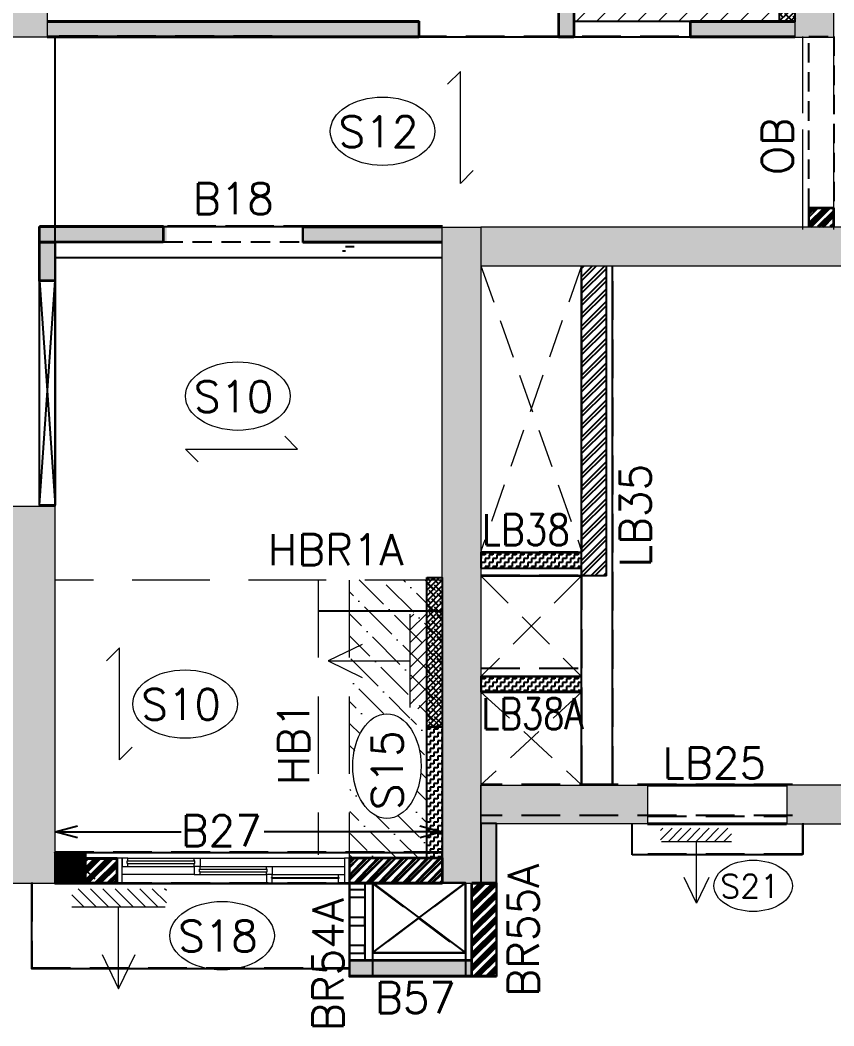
# Model space of a CAD drawing. Header units: millimetres. Extents: x 1181448 to 1317632, y -5734806 to -5633961.
# Drawn here: x 1282696 to 1287948, y -5710934 to -5704445 of the extents above; entities that cross this region are included whole.
import ezdxf

# ---------------------------------------------------------------- set-up
doc = ezdxf.new("R2010")
doc.units = ezdxf.units.MM
doc.header["$LTSCALE"] = 1000
doc.header["$MEASUREMENT"] = 0
for name, pattern in [('1', [0]), ('3BHK-A$0$AUDIT_D_120904163729-0', [0]), ('3BHK-A$0$HIDDEN', [0.375, 0.25, -0.125]), ('AUDIT_D_120904163729-0', [0]), ('DASHED', [0.75, 0.5, -0.25]), ('HIDDEN', [0.375, 0.25, -0.125]), ('T8(T9 IS SIMILAR) - TYPICAL FLOOR ELEVATION$0$AUDIT_D_120904163729-0', [0]), ('T8(T9 IS SIMILAR) - TYPICAL FLOOR ELEVATION$0$HIDDEN', [0.375, 0.25, -0.125]), ('T8(T9 IS SIMILAR)$0$$0$HIDDEN', [0.375, 0.25, -0.125]), ('T8(T9 IS SIMILAR)$0$HIDDEN', [0.375, 0.25, -0.125])]:
    doc.linetypes.add(name, pattern=pattern)
doc.layers.get('0').update_dxf_attribs({"linetype": 'AUDIT_D_120904163729-0'})
for name, color, linetype in [('100 MM THK. NON-STRUCTURAL WALL', 134, 'Continuous'), ('100 MM THK. NON-STRUCTURAL WALL FOR LEDGE WALL BELOW WASHBASIN COUNTER', 47, 'Continuous'), ('3BHK-A$0$$0$a-KIT FIX', 251, 'Continuous'), ('3BHK-A$0$$1$A-Elev Feature-Chajja', 13, 'Continuous'), ('3BHK-A$0$$1$CUT-OUT', 49, 'Continuous'), ('3BHK-A$0$A-HATCH -160', 251, '3BHK-A$0$AUDIT_D_120904163729-0'), ('3BHK-A$0$A-TOI SUNK 50MM', 8, 'Continuous'), ('3BHK-A$0$A_win no.', 170, 'Continuous'), ('3BHK-A$0$CUT-OUT', 49, 'Continuous'), ('A_dim', 1, 'Continuous'), ('S-BEAM', 20, 'Continuous'), ('SCPL-BEAMS NO.', 7, 'Continuous'), ('T8(T9 IS SIMILAR) - TYPICAL FLOOR ELEVATION$0$A-WALL-FEATURES', 6, 'T8(T9 IS SIMILAR) - TYPICAL FLOOR ELEVATION$0$AUDIT_D_120904163729-0'), ('T8(T9 IS SIMILAR)$0$S-BEAM', 20, 'T8(T9 IS SIMILAR)$0$$0$HIDDEN'), ('TYPICAL FLOOR ARCH', 251, 'AUDIT_D_120904163729-0')]:
    doc.layers.add(name, color=color, linetype=linetype)
for name, color, linetype, lineweight in [('160 THK. STRUCT WALL', 7, 'Continuous', 15), ('3BHK-A$0$$0$Window', 4, 'Continuous', 20), ('3BHK-A$0$$1$A-WALL- 160', 6, 'Continuous', 30), ('S-HATCH', 8, 'Continuous', 9), ('SCPL BEAM', 20, 'Continuous', 13), ('SCPL_DIM', 9, 'Continuous', 5), ('SCPL_SLAB MARK', 72, 'Continuous', 20), ('T8(T9 IS SIMILAR)$0$SCPL BEAM', 191, 'T8(T9 IS SIMILAR)$0$$0$HIDDEN', 13)]:
    doc.layers.add(name, color=color, linetype=linetype, lineweight=lineweight)
doc.layers.add('160MM THK.NON-STRUCTURAL WALLS', color=7, linetype='Continuous', true_color=0xea7b62)
doc.layers.add('WALL - 0.16 thk STRUCTURAL', color=7, linetype='1', true_color=0x24ffc8)
doc.layers.add('WALL OPENING', color=7, linetype='Continuous', lineweight=40, true_color=0xe6e600)
doc.styles.add('ROMANS', font='romans.shx', dxfattribs={"width": 0.85})
doc.styles.add('SCPL', font='romans.shx')
doc.dimstyles.new('SCPL-DIM-150', dxfattribs={"dimscale": 100, "dimtxt": 2.25, "dimasz": 1.45, "dimexe": 1, "dimexo": 1, "dimgap": 1, "dimtad": 1, "dimdec": 0, "dimzin": 0, "dimdsep": 46, "dimtxsty": 'ROMANS', "dimblk": 'OPEN30', "dimcen": 0.09, "dimclrd": 256, "dimclre": 256, "dimclrt": 7, "dimadec": 0, "dimazin": 0, "dimtfac": 1, "dimtdec": 0, "dimtofl": 0, "dimtmove": 0, "dimatfit": 3, "dimldrblk": 'OPEN30', "dimfxl": 1, "dimtolj": 1, "dimtzin": 0, "dimarcsym": 0})

# ---------------------------------------------------------------- blocks, each defined once
blk = doc.blocks.new('3BHK-A$0$$0$1500')
at = {"layer": '3BHK-A$0$$0$Window', "color": 1, "lineweight": 13}
for p, q in [((1150276.5, -5694418.8), (1148842.5, -5694418.8)), ((1149307.5, -5694418.8), (1148880, -5694418.8)), ((1149307.5, -5694472.1), (1148880, -5694472.1)), ((1149773.7, -5694472.1), (1149345, -5694472.1)), ((1149811.2, -5694472.1), (1150276.5, -5694472.1)), ((1149307.5, -5694525.5), (1148842.5, -5694525.5)), ((1149773.7, -5694525.5), (1149345, -5694525.5)), ((1150239, -5694525.5), (1149811.2, -5694525.5)), ((1149773.7, -5694578.8), (1148842.5, -5694578.8)), ((1150239, -5694578.8), (1149811.2, -5694578.8))]:
    blk.add_line(p, q, dxfattribs=at)
at = {"layer": '3BHK-A$0$$0$Window', "color": 5, "lineweight": 13}
for p, q in [((1149307.5, -5694449.1), (1148880, -5694449.1)), ((1149307.5, -5694453.6), (1148880, -5694453.6)), ((1149773.7, -5694490.7), (1149345, -5694490.7)), ((1149773.7, -5694506.9), (1149345, -5694506.9)), ((1150239, -5694544.1), (1149811.2, -5694544.1)), ((1150239, -5694560.2), (1149811.2, -5694560.2))]:
    blk.add_line(p, q, dxfattribs=at)
at = {"layer": '3BHK-A$0$$0$Window', "color": 4, "lineweight": 13}
for points in [[(1148842.5, -5694418.8), (1148809.5, -5694418.8), (1148809.5, -5694578.8), (1148842.5, -5694578.8)], [(1148880, -5694453.6), (1148880, -5694472.1), (1148842.5, -5694472.1), (1148842.5, -5694418.8), (1148880, -5694418.8), (1148880, -5694449.1), (1148875.5, -5694449.1), (1148875.5, -5694453.6)], [(1149307.5, -5694453.6), (1149307.5, -5694472.1), (1149345, -5694472.1), (1149345, -5694418.8), (1149307.5, -5694418.8), (1149307.5, -5694449.1), (1149312, -5694449.1), (1149312, -5694453.6)], [(1150309.5, -5694418.8), (1150276.5, -5694418.8), (1150276.5, -5694578.8), (1150309.5, -5694578.8)], [(1149345, -5694506.9), (1149345, -5694525.5), (1149307.5, -5694525.5), (1149307.5, -5694472.1), (1149345, -5694472.1), (1149345, -5694490.7), (1149340.5, -5694490.7), (1149340.5, -5694506.9)], [(1149773.7, -5694506.9), (1149773.7, -5694525.5), (1149811.2, -5694525.5), (1149811.2, -5694472.1), (1149773.7, -5694472.1), (1149773.7, -5694490.7), (1149778.2, -5694490.7), (1149778.2, -5694506.9)], [(1149811.2, -5694560.2), (1149811.2, -5694578.8), (1149773.7, -5694578.8), (1149773.7, -5694525.5), (1149811.2, -5694525.5), (1149811.2, -5694544.1), (1149806.7, -5694544.1), (1149806.7, -5694560.2)], [(1150239, -5694560.2), (1150239, -5694578.8), (1150276.5, -5694578.8), (1150276.5, -5694525.5), (1150239, -5694525.5), (1150239, -5694544.1), (1150243.5, -5694544.1), (1150243.5, -5694560.2)]]:
    blk.add_lwpolyline(points, close=True, dxfattribs=at)
blk = doc.blocks.new('GGS')
at = {"layer": '3BHK-A$0$A-HATCH -160', "linetype": 'ByBlock'}
h = blk.add_hatch(dxfattribs=at)
h.set_pattern_fill('ZIGZAG', color=8, scale=250)
h.set_pattern_definition([(9e-15, (-207774032.036, -153589283.067), (31.25, 31.25), [31.25, -31.25]), (90, (-207774000.786, -153589283.067), (-31.25, 31.25), [31.25, -31.25])])
h.paths.add_polyline_path([(-206588849.3, -159304032.6), (-206587499.3, -159304032.6), (-206587499.3, -159303432.6), (-206587399.3, -159303432.6), (-206587399.3, -159304032.6), (-206585319.3, -159304032.6), (-206585319.3, -159303332.6), (-206584999.6, -159303332.6), (-206584999.6, -159303432.6), (-206585219.3, -159303432.6), (-206585219.3, -159304732.6), (-206584999.6, -159304732.6), (-206584999.6, -159304832.6), (-206585319.3, -159304832.6), (-206585319.3, -159304132.6), (-206587399.3, -159304132.6), (-206587399.3, -159304947.6), (-206587499.3, -159304947.6), (-206587499.3, -159304132.6), (-206588849.3, -159304132.6)])
h.paths.add_polyline_path([(-206588849.3, -159302532.6), (-206588249.3, -159302532.6), (-206588249.3, -159302432.6), (-206588849.3, -159302432.6)])
h.paths.add_polyline_path([(-206587499.3, -159299982.6), (-206587399.3, -159299982.6), (-206587399.3, -159302532.6), (-206587499.3, -159302532.6)])
h.paths.add_polyline_path([(-206587499.3, -159306682.6), (-206587399.3, -159306682.6), (-206587399.3, -159305697.6), (-206587499.3, -159305697.6)])
h.paths.add_polyline_path([(-206579129.9, -159304658.1), (-206579949.8, -159304658.1), (-206579949.8, -159304758.1), (-206579129.9, -159304758.1)])
h.paths.add_polyline_path([(-206578249.9, -159304658.1), (-206577349.8, -159304658.1), (-206577349.8, -159304758.1), (-206578249.9, -159304758.1)])
h.paths.add_polyline_path([(-206579899.5, -159303432.9), (-206577499.7, -159303432.9), (-206577499.7, -159303332.9), (-206579899.5, -159303332.9)])
h.paths.add_polyline_path([(-206576599.7, -159301083.2), (-206576499.7, -159301083.2), (-206576499.7, -159303432.9), (-206576599.7, -159303432.9)])
h.paths.add_polyline_path([(-206575749.7, -159303432.9), (-206575073.3, -159303432.9), (-206575073.3, -159303332.9), (-206575749.7, -159303332.9)])
h.paths.add_polyline_path([(-206577160.1, -159309491.7), (-206577949.8, -159309492.7), (-206577949.7, -159309392.7), (-206577949.8, -159309392.7), (-206577849.8, -159309392.7), (-206577160.1, -159309391.7)])
h.paths.add_polyline_path([(-206580634.8, -159299222.9), (-206580149.8, -159299222.6), (-206580149.8, -159299323.1), (-206580634.7, -159299323.1)])
h.paths.add_polyline_path([(-206587399.3, -159297837.8), (-206586839.7, -159297837.8), (-206586839.7, -159297937.8), (-206587399.3, -159297937.8)])
h.paths.add_polyline_path([(-206579849.8, -159305007), (-206579949.8, -159305007), (-206579949.8, -159304757), (-206579849.8, -159304757)])
h = blk.add_hatch(dxfattribs=at)
h.set_pattern_fill('ANSI32', color=8, scale=150)
h.set_pattern_definition([(45, (-207774032.69, -153588348.6), (-39.77475644, 39.77475644), []), (45, (-207774006.17, -153588348.6), (-39.77475644, 39.77475644), [])])
h.paths.add_polyline_path([(-206574984.7, -159304656.7), (-206574824.7, -159304656.7), (-206574824.7, -159304536.9), (-206574984.7, -159304536.9)])
h = blk.add_hatch(dxfattribs=at)
h.set_pattern_fill('ANSI32', color=8, scale=150)
h.set_pattern_definition([(45, (-207774032.69, -153587997.47), (-39.77475644, 39.77475644), []), (45, (-207774006.17, -153587997.47), (-39.77475644, 39.77475644), [])])
h.paths.add_polyline_path([(-206579649.9, -159308892.9), (-206579449.8, -159308892.9), (-206579449.8, -159308732.9), (-206579649.9, -159308732.9)])
h = blk.add_hatch(dxfattribs=at)
h.set_pattern_fill('ANSI32', color=8, scale=150, angle=-90)
h.set_pattern_definition([(45, (-206589820.516, -159313529.83), (-39.77476, 39.77476), []), (45, (-206589794, -159313529.83), (-39.77476, 39.77476), [])])
h.paths.add_polyline_path([(-206577349.8, -159308731.7), (-206577949.7, -159308731.7), (-206577949.7, -159308892.9), (-206577349.8, -159308892.9)])
h = blk.add_hatch(dxfattribs=at)
h.set_pattern_fill('ANSI32', color=8, scale=150)
h.set_pattern_definition([(45, (-207773932.996, -153587997.47), (-39.77475644, 39.77475644), []), (45, (-207773906.48, -153587997.47), (-39.77475644, 39.77475644), [])])
h.paths.add_polyline_path([(-206577160.1, -159308892.9), (-206577000.1, -159308892.9), (-206577000.1, -159309492.9), (-206577160.1, -159309492.9)])
at = {"color": 8, "linetype": '3BHK-A$0$HIDDEN', "ltscale": 0.1}
for p, q in [((-206579787.4, -159308732.9, -0.5), (-206579837.4, -159308892.9, -0.5)), ((-206579787.4, -159308892.9, -0.5), (-206579837.4, -159308732.9, -0.5)), ((-206579562.4, -159308892.9, -0.5), (-206579737.4, -159308732.9, -0.5)), ((-206579562.4, -159308732.9, -0.5), (-206579737.4, -159308892.9, -0.5))]:
    blk.add_line(p, q, dxfattribs=at)
at = {"layer": '3BHK-A$0$$0$a-KIT FIX', "color": 8}
for p, q in [((-206577919.6, -159304788.5, 0), (-206577974.6, -159304788.5, 0)), ((-206577974.6, -159304817.1, 0), (-206577994.4, -159304817.1, 0))]:
    blk.add_line(p, q, dxfattribs=at)
at = {"layer": '3BHK-A$0$$1$A-Elev Feature-Chajja', "color": 8, "elevation": 0}
for points in [[(-206577949.8, -159308986.5), (-206577949.8, -159308936.5), (-206577849.8, -159308936.5), (-206577849.8, -159308986.5)], [(-206577949.8, -159309116.7), (-206577949.8, -159309166.7), (-206577849.8, -159309166.7), (-206577849.8, -159309116.7)], [(-206577949.8, -159309296.8), (-206577949.8, -159309346.8), (-206577849.8, -159309346.8), (-206577849.8, -159309296.8)]]:
    blk.add_lwpolyline(points, close=True, dxfattribs=at)
at = {"layer": '3BHK-A$0$$1$A-WALL- 160', "color": 8, "linetype": 'ByBlock'}
for p, q in [((-206576599.7, -159303432.9, 0), (-206576599.7, -159301083.2, 0)), ((-206576499.7, -159303432.9, 0), (-206576499.7, -159301083.2, 0)), ((-206579899.7, -159303332.9, 0), (-206577499.7, -159303332.9, 0)), ((-206577499.7, -159303432.9, 0), (-206577499.7, -159303332.9, 0)), ((-206575749.7, -159303432.9, 0), (-206575749.7, -159303332.9, 0)), ((-206575749.7, -159303332.9, 0), (-206575073.3, -159303332.9, 0)), ((-206579899.5, -159303432.9, -0.5), (-206577499.7, -159303432.9, 0)), ((-206576599.7, -159303432.9, 0), (-206576499.7, -159303432.9, 0)), ((-206575749.7, -159303432.9, 0), (-206575073.3, -159303432.9, 0)), ((-206579149.9, -159304657, 0), (-206579949.8, -159304657, 0)), ((-206579949.8, -159304757, 0), (-206579949.8, -159304657, 0)), ((-206579149.9, -159304757, 0), (-206579149.9, -159304657, 0)), ((-206578249.9, -159304757, 0), (-206578249.9, -159304657, 0)), ((-206578249.9, -159304657, 0), (-206577349.8, -159304657, 0)), ((-206579149.9, -159304757, 0), (-206579949.8, -159304757, 0)), ((-206578249.9, -159304757, 0), (-206577349.8, -159304757, 0)), ((-206579649.9, -159308732.9, -1), (-206579449.8, -159308732.9, -0.5)), ((-206579449.8, -159308892.9, -0.5), (-206579449.8, -159308732.9, -0.5)), ((-206579649.9, -159308892.9, -0.5), (-206579449.8, -159308892.9, -0.5)), ((-206577160.1, -159309491.7), (-206577160.1, -159308891.7)), ((-206577160.1, -159308891.7), (-206577000.1, -159308891.7)), ((-206577000.1, -159308891.7), (-206577000.1, -159309491.7)), ((-206577000.1, -159309491.7), (-206577949.8, -159309491.7, 0))]:
    blk.add_line(p, q, dxfattribs=at)
at = {"layer": '3BHK-A$0$$1$A-WALL- 160', "color": 8, "linetype": 'ByBlock', "elevation": -0.5}
blk.add_lwpolyline([(-206574824.7, -159304657.9), (-206574824.7, -159304538.1), (-206574984.7, -159304538.1), (-206574984.7, -159304657.9)], dxfattribs=at)
at = {"layer": '3BHK-A$0$$1$A-WALL- 160', "color": 8, "linetype": 'ByBlock', "elevation": 0}
for points in [[(-206579849.8, -159305007), (-206579949.8, -159305007), (-206579949.8, -159304757), (-206579849.8, -159304757)], [(-206577349.8, -159308731.7), (-206577949.7, -159308731.7), (-206577949.7, -159308892.9), (-206577349.8, -159308892.9)], [(-206577160.1, -159309391.7), (-206577949.8, -159309391.7), (-206577949.8, -159309491.7), (-206577160.1, -159309491.7)]]:
    blk.add_lwpolyline(points, close=True, dxfattribs=at)
at = {"layer": '3BHK-A$0$$1$CUT-OUT', "color": 8}
for p, q in [((-206577949.8, -159308891.7, 0), (-206577949.8, -159309391.7, 0)), ((-206577849.8, -159308891.7, 0), (-206577849.8, -159309391.7, 0)), ((-206577799.8, -159309341.7, 0), (-206577200.1, -159308892.9, 0)), ((-206577200.1, -159309341.7, 0), (-206577799.8, -159308892.9, 0))]:
    blk.add_line(p, q, dxfattribs=at)
at = {"layer": '3BHK-A$0$$1$CUT-OUT', "color": 8, "elevation": 0}
blk.add_lwpolyline([(-206577799.8, -159309341.1), (-206577200.1, -159309341.7), (-206577200.1, -159308892.9), (-206577799.8, -159308892.3)], close=True, dxfattribs=at)
at = {"layer": '3BHK-A$0$A-TOI SUNK 50MM', "color": 8}
blk.add_line((-206576499.7, -159303332.9, 0), (-206575749.7, -159303332.9, 0), dxfattribs=at)
at = {"layer": '3BHK-A$0$A_win no.', "color": 8, "linetype": 'ByBlock', "elevation": 0}
for points in [[(-206579949.8, -159305007), (-206579849.8, -159305007), (-206579849.8, -159306456.5), (-206579949.8, -159306456.5)], [(-206579949.8, -159306456.5), (-206579849.8, -159305007), (-206579949.8, -159305007), (-206579849.8, -159306456.5)]]:
    blk.add_lwpolyline(points, close=True, dxfattribs=at)
at = {"layer": '3BHK-A$0$CUT-OUT', "color": 8, "linetype": '3BHK-A$0$HIDDEN', "ltscale": 0.5}
for points, elevation in [([(-206574824.7, -159304538.1), (-206574984.7, -159304538.1), (-206574984.7, -159303432.9), (-206574824.7, -159303432.9)], -0.5), ([(-206578249.9, -159304757), (-206578249.9, -159304657), (-206579149.9, -159304657), (-206579149.9, -159304757)], 0)]:
    blk.add_lwpolyline(points, close=True, dxfattribs=dict(at, elevation=elevation))
at = {"layer": 'T8(T9 IS SIMILAR) - TYPICAL FLOOR ELEVATION$0$A-WALL-FEATURES', "color": 8, "linetype": 'T8(T9 IS SIMILAR) - TYPICAL FLOOR ELEVATION$0$HIDDEN'}
blk.add_lwpolyline([(-206575025, -159308507.9), (-206575025, -159308707.9), (-206576125, -159308707.9), (-206576125, -159308507.9)], dxfattribs=at)
at = {"layer": 'T8(T9 IS SIMILAR)$0$S-BEAM', "color": 8}
for p, q in [((-206575073.8, -159303431.6, 0), (-206579900.1, -159303431.2, -0.2)), ((-206579850.2, -159303431.9, -0.2), (-206579850.1, -159306456.7, -0.2)), ((-206577350.2, -159304656.6, -0.2), (-206579850.1, -159304656.7, -0.2)), ((-206576449.9, -159308257), (-206576449.8, -159304909.5, -0.1)), ((-206576249.9, -159308261.2, 0), (-206576249.8, -159304909.5, -0.1)), ((-206577099.7, -159306757), (-206576449.8, -159306757, 0.4)), ((-206577099.7, -159306907), (-206576449.8, -159306907, 0.4)), ((-206577099.7, -159307507), (-206576449.8, -159307507, 0.4)), ((-206577099.7, -159307657), (-206576449.8, -159307657, 0.4)), ((-206575090.3, -159308257.2, 0), (-206577100.2, -159308257.2, -0.1)), ((-206575090.3, -159308457.2, 0), (-206577100.2, -159308457.2, -0.1)), ((-206579849.7, -159308691.4, -0.3), (-206577349.8, -159308691.4, 0)), ((-206579849.7, -159308891.4, -0.3), (-206577349.8, -159308891.4, 0)), ((-206577950.4, -159308891.5), (-206577950.3, -159309491.5)), ((-206577800.4, -159308891.5), (-206577800.3, -159309491.5)), ((-206577200.7, -159308891.8, -0.3), (-206577200.7, -159309491.7, -0.3)), ((-206577000.7, -159308891.8, -0.3), (-206577000.7, -159309491.7, -0.3)), ((-206577800.4, -159309341.5, 0), (-206577200.7, -159309341.4, -0.2)), ((-206577950.3, -159309491.6), (-206577000.7, -159309491.3, -0.3))]:
    blk.add_line(p, q, dxfattribs=at)
at = {"layer": 'T8(T9 IS SIMILAR)$0$S-BEAM', "color": 8, "elevation": -0.2}
blk.add_lwpolyline([(-206579999.3, -159308891.3), (-206579999.3, -159309441.3), (-206577950, -159309441.5)], dxfattribs=at)
at = {"layer": 'T8(T9 IS SIMILAR)$0$SCPL BEAM', "color": 8, "linetype": 'T8(T9 IS SIMILAR)$0$HIDDEN'}
for p, q in [((-206575023.7, -159304656.7, 0), (-206575023.7, -159303431.6, 0)), ((-206574823.7, -159304656.7, 0), (-206574823.7, -159303431.6, 0))]:
    blk.add_line(p, q, dxfattribs=at)
at = {"layer": '3BHK-A$0$$1$A-WALL- 160', "color": 8, "linetype": 'ByBlock', "rotation": 180}
blk.add_blockref('3BHK-A$0$$0$1500', (-205429140.3, -165003311.7, -0.5), dxfattribs=at)
blk = doc.blocks.new('A$C5F94338C')
at = {"layer": 'WALL - 0.16 thk STRUCTURAL', "true_color": 0x1f57ff}
h = blk.add_hatch(color=160, dxfattribs=at)
h.dxf.hatch_style = 1
h.paths.add_polyline_path([(9049.9, 17070.1), (9300, 17070.1), (9300, 12860), (9050, 12860)])
h = blk.add_hatch(color=160, dxfattribs=at)
h.dxf.hatch_style = 1
h.paths.add_polyline_path([(14126.5, 12860.6), (14376.6, 12860.6), (14376.6, 17070.6), (14126.6, 17070.6)])
h = blk.add_hatch(color=160, dxfattribs=at)
h.dxf.hatch_style = 1
h.paths.add_polyline_path([(11850.1, 11635.7), (12100.1, 11635.7), (12100, 7400), (11850, 7400)])
h = blk.add_hatch(color=160, dxfattribs=at)
h.dxf.hatch_style = 1
h.paths.add_polyline_path([(12100, 11635), (12100, 11385), (19000, 11385), (19000, 11635)])
at = {"layer": 'WALL - 0.16 thk STRUCTURAL'}
h = blk.add_hatch(color=256, dxfattribs=at)
h.dxf.hatch_style = 1
h.paths.add_polyline_path([(9050, 9834.7), (9350, 9834.7), (9350, 7400), (9050, 7400)])
at = {"layer": 'WALL - 0.16 thk STRUCTURAL', "true_color": 0x1f57ff}
h = blk.add_hatch(color=160, dxfattribs=at)
h.dxf.hatch_style = 1
h.paths.add_polyline_path([(12099.3, 8034.5), (13175, 8034.5), (13175, 7785.5), (12099.3, 7785.5)])
h = blk.add_hatch(color=160, dxfattribs=at)
h.dxf.hatch_style = 1
h.paths.add_polyline_path([(14073.6, 8035.4), (14073.6, 7785.4), (20260, 7785), (20260, 8035)])
at = {"layer": '160 THK. STRUCT WALL'}
for points in [[(9049.9, 17070.1), (9300, 17070.1), (9300, 12860), (9050, 12860)], [(12100, 11635), (12100, 11385), (19000, 11385), (19000, 11635)], [(9050, 9834.7), (9350, 9834.7), (9350, 7400), (9050, 7400)], [(12099.3, 8034.5), (13175, 8034.5), (13175, 7785.5), (12099.3, 7785.5)], [(14073.6, 8035.4), (14073.6, 7785.4), (20260, 7785), (20260, 8035)]]:
    blk.add_lwpolyline(points, close=True, dxfattribs=at)
at = {"layer": '160 THK. STRUCT WALL', "elevation": 0}
for points in [[(14126.5, 12860.6), (14376.6, 12860.6), (14376.6, 17070.6), (14126.6, 17070.6)], [(11850.1, 11635.7), (12100.1, 11635.7), (12100, 7400), (11850, 7400)]]:
    blk.add_lwpolyline(points, close=True, dxfattribs=at)
at = {"layer": 'WALL OPENING', "linetype": 'DASHED', "ltscale": 150}
for p, q in [((13175, 8035), (14072.8, 8035.6)), ((13175, 7786), (14072.8, 7785.5))]:
    blk.add_line(p, q, dxfattribs=at)
blk = doc.blocks.new('HS')
at = {"linetype": 'Continuous'}
for p, q in [((9.28, 0), (7.16, 2.12)), ((-9.28, 0), (9.28, 0)), ((-9.28, 0), (-7.16, -2.12))]:
    blk.add_line(p, q, dxfattribs=at)
blk = doc.blocks.new('One WAy')
at = {"xscale": -38.94666666665216, "yscale": 38.94666666665216, "zscale": 38.94666666665216, "rotation": 270}
blk.add_blockref('HS', (0, 0), dxfattribs=at)
blk = doc.blocks.new('A$C42226032')
at = {"layer": 'SCPL_SLAB MARK'}
h = blk.add_hatch(dxfattribs=at)
h.set_pattern_fill('ANSI31', color=256, scale=0.2, angle=90)
h.set_pattern_definition([(135, (-48.789575, -510.390865), (-0.0176776695, -0.0176776695), [])])
h.paths.add_polyline_path([(-0.1372, -0.2348), (-0.1372, -0.2863), (0.1337, -0.2863), (0.1337, -0.2348)])
for p, q in [((0, 0), (0, -0.2348)), ((0, 0), (-0.0473, -0.0981)), ((0.0473, -0.0981), (0, 0)), ((0.1337, -0.2348), (-0.1337, -0.2348))]:
    blk.add_line(p, q, dxfattribs=at)
blk = doc.blocks.new('_Open30')
at = {"color": 0, "linetype": 'ByBlock', "lineweight": -2}
for p, q in [((-1, 0.268), (0, 0)), ((0, 0), (-1, -0.268)), ((0, 0), (-1, 0))]:
    blk.add_line(p, q, dxfattribs=at)
blk = doc.blocks.new('A$C73fda794')
at = {"layer": '100 MM THK. NON-STRUCTURAL WALL', "linetype": 'ByBlock'}
h = blk.add_hatch(dxfattribs=at)
h.set_pattern_fill('ZIGZAG', color=256, scale=250)
h.set_pattern_definition([(9e-15, (-1203933.584, 5720355.632), (31.25, 31.25), [31.25, -31.25]), (90, (-1203902.334, 5720355.632), (-31.25, 31.25), [31.25, -31.25])])
h.paths.add_polyline_path([(-18750.8, 5606.1), (-17400.8, 5606.1), (-17400.8, 6206.1), (-17300.8, 6206.1), (-17300.8, 5606.1), (-15220.8, 5606.1), (-15220.8, 6306.1), (-14901.1, 6306.1), (-14901.1, 6206.1), (-15120.8, 6206.1), (-15120.8, 4906.1), (-14901.1, 4906.1), (-14901.1, 4806.1), (-15220.8, 4806.1), (-15220.8, 5506.1), (-17300.8, 5506.1), (-17300.8, 4691.1), (-17400.8, 4691.1), (-17400.8, 5506.1), (-18750.8, 5506.1)])
h.paths.add_polyline_path([(-18750.8, 7106.1), (-18150.8, 7106.1), (-18150.8, 7206.1), (-18750.8, 7206.1)])
h.paths.add_polyline_path([(-17400.8, 9656.1), (-17300.8, 9656.1), (-17300.8, 7106.1), (-17400.8, 7106.1)])
h.paths.add_polyline_path([(-17400.8, 2956.1), (-17300.8, 2956.1), (-17300.8, 3941.1), (-17400.8, 3941.1)])
h.paths.add_polyline_path([(-9031.4, 4980.6), (-9851.3, 4980.6), (-9851.3, 4880.6), (-9031.4, 4880.6)])
h.paths.add_polyline_path([(-8151.4, 4980.6), (-7251.3, 4980.6), (-7251.3, 4880.6), (-8151.4, 4880.6)])
h.paths.add_polyline_path([(-9801.1, 6205.8), (-7401.2, 6205.8), (-7401.2, 6305.8), (-9801.1, 6305.8)])
h.paths.add_polyline_path([(-6501.2, 8555.5), (-6401.2, 8555.5), (-6401.2, 6205.8), (-6501.2, 6205.8)])
h.paths.add_polyline_path([(-5651.2, 6205.8), (-4974.9, 6205.8), (-4974.9, 6305.8), (-5651.2, 6305.8)])
h.paths.add_polyline_path([(-7061.7, 147), (-7851.4, 146), (-7851.2, 246), (-7851.3, 246), (-7751.4, 246), (-7061.7, 247)])
h.paths.add_polyline_path([(-10536.3, 10415.8), (-10051.3, 10416.1), (-10051.3, 10315.6), (-10536.3, 10315.6)])
h.paths.add_polyline_path([(-17300.9, 11800.9), (-16741.2, 11800.9), (-16741.2, 11700.9), (-17300.9, 11700.9)])
h.paths.add_polyline_path([(-9751.3, 4631.7), (-9851.3, 4631.7), (-9851.3, 4881.7), (-9751.3, 4881.7)])
h = blk.add_hatch(dxfattribs=at)
h.set_pattern_fill('ZIGZAG', color=256, scale=200, angle=180)
h.set_pattern_definition([(180, (206689696.972, 159341555.572), (-25, -25), [25, -25]), (270, (206689671.972, 159341555.572), (25, -25), [25, -25])])
h.paths.add_polyline_path([(-6351.5, 2881.7), (-7001.4, 2881.7), (-7001.4, 2781.7), (-6351.5, 2781.7)])
h = blk.add_hatch(dxfattribs=at)
h.set_pattern_fill('ZIGZAG', color=256, scale=200, angle=180)
h.set_pattern_definition([(180, (206689697.06, 159340755.574), (-25, -25), [25, -25]), (270, (206689672.06, 159340755.574), (25, -25), [25, -25])])
h.paths.add_polyline_path([(-6351.4, 2081.7), (-7001.3, 2081.7), (-7001.3, 1981.7), (-6351.4, 1981.7)])
h = blk.add_hatch(dxfattribs=at)
h.set_pattern_fill('ZIGZAG', color=256, scale=200, angle=180)
h.set_pattern_definition([(180, (-1203933.584, 5720355.632), (-25, -25), [25, -25]), (270, (-1203958.584, 5720355.632), (25, -25), [25, -25])])
h.paths.add_polyline_path([(-7351.5, 1756.9), (-7251.3, 1756.9), (-7251.3, 906.9), (-7351.5, 906.9)])
at = {"layer": '100 MM THK. NON-STRUCTURAL WALL FOR LEDGE WALL BELOW WASHBASIN COUNTER'}
h = blk.add_hatch(dxfattribs=at)
h.set_pattern_fill('ANSI38', color=256, scale=200)
h.set_pattern_definition([(45, (206689697.06, 159341505.575), (-17.6776695297, 17.6776695297), []), (135, (206689697.06, 159341505.575), (-53.033008589, 17.6776695297), [62.5, -37.5])])
h.paths.add_polyline_path([(-5074.9, 7057.1), (-4975.1, 7057.1), (-4975.1, 6305.8), (-5074.9, 6305.8)])
h = blk.add_hatch(dxfattribs=at)
h.set_pattern_fill('ANSI38', color=256, scale=200)
h.set_pattern_definition([(45, (-19851.515, -9013.513), (-17.67767, 17.67767), []), (135, (-19851.515, -9013.513), (-53.03301, 17.67767), [62.5, -37.5])])
h.paths.add_polyline_path([(-7251.3, 2719.8), (-7351.4, 2719.8), (-7351.4, 1756.9), (-7251.3, 1756.9)])
at = {"layer": '160MM THK.NON-STRUCTURAL WALLS', "linetype": 'ByBlock'}
h = blk.add_hatch(dxfattribs=at)
h.set_pattern_fill('ANSI32', color=256, scale=150)
h.set_pattern_definition([(45, (-1203934.236, 5721290.097), (-39.77475644, 39.77475644), []), (45, (-1203907.72, 5721290.097), (-39.77475644, 39.77475644), [])])
h.paths.add_polyline_path([(-4886.2, 4982), (-4726.2, 4982), (-4726.2, 5101.8), (-4886.2, 5101.8)])
h = blk.add_hatch(dxfattribs=at)
h.set_pattern_fill('ANSI32', color=256, scale=150)
h.set_pattern_definition([(45, (-1203933.584, 5720355.63), (-39.77475644, 39.77475644), []), (45, (-1203907.07, 5720355.63), (-39.77475644, 39.77475644), [])])
h.paths.add_polyline_path([(-7001.3, 2731.7), (-7001.3, 2881.7), (-7001.3, 2881.7)])
h.paths.add_polyline_path([(-6351.4, 2881.7), (-6351.4, 2731.7), (-6191.4, 2731.7), (-6191.4, 4730.8), (-6351.4, 4730.8)])
h = blk.add_hatch(dxfattribs=at)
h.set_pattern_fill('ANSI32', color=256, scale=150)
h.set_pattern_definition([(45, (-1203934.236, 5721641.227), (-39.77475644, 39.77475644), []), (45, (-1203907.72, 5721641.227), (-39.77475644, 39.77475644), [])])
h.paths.add_polyline_path([(-9551.4, 745.8), (-9351.4, 745.8), (-9351.4, 905.8), (-9551.4, 905.8)])
h = blk.add_hatch(dxfattribs=at)
h.set_pattern_fill('ANSI32', color=256, scale=150, angle=-90)
h.set_pattern_definition([(45, (-19722.063, -3891.13), (-39.77476, 39.77476), []), (45, (-19695.547, -3891.13), (-39.77476, 39.77476), [])])
h.paths.add_polyline_path([(-7251.4, 907), (-7851.2, 907), (-7851.2, 745.8), (-7251.4, 745.8)])
h = blk.add_hatch(dxfattribs=at)
h.set_pattern_fill('ANSI32', color=256, scale=150)
h.set_pattern_definition([(45, (-1203834.544, 5721641.227), (-39.77475644, 39.77475644), []), (45, (-1203808.03, 5721641.227), (-39.77475644, 39.77475644), [])])
h.paths.add_polyline_path([(-7061.7, 745.8), (-6901.7, 745.8), (-6901.7, 145.8), (-7061.7, 145.8)])
at = {"layer": 'S-HATCH'}
h = blk.add_hatch(dxfattribs=at)
h.set_pattern_fill('ANSI31', color=256, scale=750)
h.set_pattern_definition([(45, (206689697.06, 159341505.575), (-66.291260736, 66.291260736), [])])
edge = h.paths.add_edge_path(flags=16)
edge.add_arc((-5653.4, 7457.1), 269.9, 0, 360)
h.paths.add_polyline_path([(-5855.8, 7320.5), (-5489.1, 7320.5), (-5489.1, 7620.5), (-5855.8, 7620.5)], flags=0)
h.paths.add_polyline_path([(-5846.7, 8241), (-5403.9, 8241), (-5403.9, 8541), (-5846.7, 8541)], flags=16)
h.paths.add_polyline_path([(-4975.1, 7057.1), (-4975.1, 6375.5), (-4975, 7057.1)])
h.paths.add_polyline_path([(-4975.1, 6305.8), (-5074.9, 6305.8), (-5074.9, 7057.1), (-5124.9, 7057.1), (-5124.9, 7806.4), (-4975, 7806.4), (-4975, 8555.8), (-6251.3, 8555.8), (-6251.3, 8556.1), (-6401.2, 8556.1), (-6401.3, 6305.8), (-4975.1, 6305.7)])
h = blk.add_hatch(dxfattribs=at)
h.set_pattern_fill('ANSI36', color=256, scale=800, angle=270)
h.set_pattern_definition([(315, (206689697.06, 159341505.57), (194.454364826, -53.03300859), [250, -50, 0, -50])])
h.paths.add_polyline_path([(-7403.2, 1628.3), (-7399.4, 1612.4), (-7396.1, 1596.2), (-7393.3, 1579.8), (-7391.1, 1563.1), (-7389.5, 1546.4), (-7388.3, 1529.5), (-7387.8, 1512.5), (-7387.8, 1495.6), (-7388.3, 1478.6), (-7389.5, 1461.7), (-7391.1, 1445), (-7393.3, 1428.3), (-7396.1, 1411.9), (-7399.4, 1395.7), (-7403.2, 1379.8), (-7407.5, 1364.2), (-7412.4, 1348.9), (-7417.7, 1334), (-7423.6, 1319.6), (-7429.8, 1305.6), (-7436.6, 1292.1), (-7443.8, 1279.2), (-7451.3, 1266.8), (-7459.3, 1255.1), (-7467.7, 1243.9), (-7476.4, 1233.4), (-7485.5, 1223.6), (-7494.8, 1214.6), (-7504.5, 1206.2), (-7514.4, 1198.6), (-7524.5, 1191.7), (-7534.9, 1185.7), (-7545.4, 1180.5), (-7556.1, 1176), (-7567, 1172.4), (-7577.9, 1169.7), (-7588.9, 1167.8), (-7600, 1166.7), (-7611.1, 1166.5), (-7622.2, 1167.1), (-7633.2, 1168.6), (-7644.2, 1170.9), (-7655.1, 1174.1), (-7665.9, 1178.1), (-7676.5, 1183), (-7686.9, 1188.6), (-7697.2, 1195.1), (-7707.2, 1202.3), (-7717, 1210.3), (-7726.5, 1219), (-7735.7, 1228.5), (-7744.6, 1238.6), (-7753.2, 1249.4), (-7761.3, 1260.9), (-7769.1, 1272.9), (-7776.5, 1285.6), (-7783.5, 1298.8), (-7790, 1312.5), (-7796.1, 1326.8), (-7801.6, 1341.4), (-7806.7, 1356.5), (-7811.3, 1371.9), (-7815.4, 1387.7), (-7819, 1403.8), (-7822, 1420.1), (-7824.5, 1436.6), (-7826.4, 1453.3), (-7827.8, 1470.2), (-7828.7, 1487.1), (-7828.9, 1504.1), (-7828.7, 1521), (-7827.8, 1537.9), (-7826.4, 1554.8), (-7824.5, 1571.5), (-7822, 1588), (-7819, 1604.3), (-7815.4, 1620.4), (-7811.3, 1636.2), (-7806.7, 1651.6), (-7801.6, 1666.7), (-7796.1, 1681.4), (-7790, 1695.6), (-7783.5, 1709.3), (-7776.5, 1722.5), (-7769.1, 1735.2), (-7761.3, 1747.2), (-7753.2, 1758.7), (-7744.6, 1769.5), (-7735.7, 1779.6), (-7726.5, 1789.1), (-7717, 1797.8), (-7707.2, 1805.8), (-7697.2, 1813), (-7686.9, 1819.5), (-7676.5, 1825.1), (-7665.9, 1830), (-7655.1, 1834), (-7644.2, 1837.2), (-7633.2, 1839.5), (-7622.2, 1841), (-7611.1, 1841.6), (-7600, 1841.4), (-7588.9, 1840.3), (-7577.9, 1838.4), (-7567, 1835.7), (-7556.1, 1832.1), (-7545.4, 1827.6), (-7534.9, 1822.4), (-7524.5, 1816.4), (-7514.4, 1809.5), (-7504.5, 1801.9), (-7494.8, 1793.6), (-7485.5, 1784.5), (-7476.4, 1774.7), (-7467.7, 1764.2), (-7459.3, 1753), (-7451.3, 1741.3), (-7443.8, 1728.9), (-7436.6, 1716), (-7429.8, 1702.5), (-7423.6, 1688.5), (-7417.7, 1674.1), (-7412.4, 1659.2), (-7407.5, 1643.9)])
h.paths.add_polyline_path([(-7520, 1813.3), (-7514.4, 1809.5), (-7504.5, 1801.9), (-7494.8, 1793.6), (-7485.5, 1784.5), (-7476.4, 1774.7), (-7467.7, 1764.2), (-7459.3, 1753), (-7455.5, 1747.4), (-7455.5, 1813.3)])
h.paths.add_polyline_path([(-7504.5, 1206.2), (-7513.8, 1199), (-7455.5, 1199), (-7455.5, 1260.7), (-7459.3, 1255.1), (-7467.7, 1243.9), (-7476.4, 1233.4), (-7485.5, 1223.6), (-7494.8, 1214.6)])
h.paths.add_polyline_path([(-7755.5, 1755.4), (-7753.2, 1758.7), (-7744.6, 1769.5), (-7735.7, 1779.6), (-7726.5, 1789.1), (-7717, 1797.8), (-7707.2, 1805.8), (-7697.2, 1813), (-7696.8, 1813.3), (-7755.5, 1813.3)])
h.paths.add_polyline_path([(-7753.2, 1249.4), (-7755.5, 1252.7), (-7755.5, 1199), (-7702.7, 1199), (-7707.2, 1202.3), (-7717, 1210.3), (-7726.5, 1219), (-7735.7, 1228.5), (-7744.6, 1238.6)])
h.paths.add_polyline_path([(-7397.7, 1604.3), (-7396.9, 1600.4), (-7397.2, 1602.1)])
h.paths.add_polyline_path([(-7523.4, 1192.5), (-7524.1, 1192), (-7523.9, 1192.2)])
h.paths.add_polyline_path([(-7693.9, 1815.1), (-7691.3, 1816.7), (-7692.7, 1816)])
h.paths.add_polyline_path([(-7673.5, 1826.5), (-7670.9, 1827.7), (-7672.4, 1827.1)])
h.paths.add_polyline_path([(-7543.4, 1181.5), (-7544.7, 1180.8), (-7544.3, 1181)])
h.paths.add_polyline_path([(-7504.2, 1206.5), (-7504.4, 1206.3), (-7504.3, 1206.3)])
h.paths.add_polyline_path([(-7713.5, 1800.7), (-7711, 1802.7), (-7712.3, 1801.8)])
h.paths.add_polyline_path([(-7652.4, 1834.8), (-7649.9, 1835.5), (-7651.4, 1835.2)])
h.paths.add_polyline_path([(-7564.2, 1173.4), (-7565.8, 1172.8), (-7565.3, 1172.9)])
h.paths.add_polyline_path([(-7485.7, 1223.5), (-7486, 1223.1), (-7485.8, 1223.3)])
h.paths.add_polyline_path([(-7732.1, 1783.4), (-7729.7, 1785.8), (-7730.9, 1784.8)])
h.paths.add_polyline_path([(-7630.9, 1839.8), (-7628.4, 1840.1), (-7629.9, 1840)])
h.paths.add_polyline_path([(-7585.4, 1168.4), (-7587.4, 1168), (-7586.7, 1168.1)])
h.paths.add_polyline_path([(-7468.2, 1243.4), (-7468.9, 1242.4), (-7468.4, 1243.1)])
h.paths.add_polyline_path([(-7749.4, 1763.5), (-7747.2, 1766.2), (-7748.3, 1765)])
h.paths.add_polyline_path([(-7609.2, 1841.6), (-7606.9, 1841.5), (-7608.3, 1841.7)])
h.paths.add_polyline_path([(-7606.9, 1166.6), (-7609.2, 1166.5), (-7608.3, 1166.5)])
h.paths.add_polyline_path([(-7452, 1265.8), (-7453.1, 1264.3), (-7452.3, 1265.3)])
h.paths.add_polyline_path([(-7765.3, 1741), (-7763.4, 1744), (-7764.3, 1742.8)])
h.paths.add_polyline_path([(-7587.4, 1840.1), (-7585.4, 1839.7), (-7586.7, 1840)])
h.paths.add_polyline_path([(-7628.4, 1168), (-7630.9, 1168.3), (-7629.9, 1168.1)])
h.paths.add_polyline_path([(-7437.4, 1290.6), (-7438.6, 1288.5), (-7437.8, 1289.9)])
h.paths.add_polyline_path([(-7779.8, 1716.4), (-7778.1, 1719.4), (-7778.9, 1718.2)])
h.paths.add_polyline_path([(-7565.8, 1835.3), (-7564.2, 1834.7), (-7565.3, 1835.2)])
h.paths.add_polyline_path([(-7649.9, 1172.6), (-7652.4, 1173.4), (-7651.4, 1172.9)])
h.paths.add_polyline_path([(-7424.5, 1317.5), (-7425.7, 1314.8), (-7424.9, 1316.5)])
h.paths.add_polyline_path([(-7792.5, 1689.7), (-7791.2, 1692.8), (-7791.8, 1691.6)])
h.paths.add_polyline_path([(-7544.7, 1827.3), (-7543.4, 1826.6), (-7544.3, 1827.1)])
h.paths.add_polyline_path([(-7670.9, 1180.4), (-7673.5, 1181.6), (-7672.4, 1181)])
h.paths.add_polyline_path([(-7413.4, 1346.1), (-7414.5, 1343), (-7413.8, 1344.9)])
h.paths.add_polyline_path([(-7803.5, 1661.3), (-7802.5, 1664.2), (-7802.9, 1663.2)])
h.paths.add_polyline_path([(-7524.1, 1816.1), (-7523.4, 1815.6), (-7523.9, 1816)])
h.paths.add_polyline_path([(-7691.3, 1191.4), (-7693.9, 1193), (-7692.7, 1192.2)])
h.paths.add_polyline_path([(-7404.2, 1376.3), (-7405.2, 1372.8), (-7404.5, 1374.9)])
h.paths.add_polyline_path([(-7812.6, 1631.4), (-7811.9, 1634.2), (-7812.1, 1633.2)])
h.paths.add_polyline_path([(-7504.4, 1801.8), (-7504.2, 1801.7), (-7504.3, 1801.8)])
h.paths.add_polyline_path([(-7711, 1205.4), (-7713.5, 1207.4), (-7712.3, 1206.3)])
h.paths.add_polyline_path([(-7396.9, 1407.7), (-7397.7, 1403.9), (-7397.2, 1406.1)])
h.paths.add_polyline_path([(-7819.7, 1600.4), (-7819.3, 1602.8), (-7819.4, 1602.1)])
h.paths.add_polyline_path([(-7486, 1785), (-7485.7, 1784.7), (-7485.8, 1784.8)])
h.paths.add_polyline_path([(-7729.7, 1222.3), (-7732.1, 1224.7), (-7730.9, 1223.3)])
h.paths.add_polyline_path([(-7391.8, 1440.1), (-7392.3, 1435.9), (-7392, 1438.2)])
h.paths.add_polyline_path([(-7824.8, 1568.7), (-7824.6, 1570.4), (-7824.7, 1569.9)])
h.paths.add_polyline_path([(-7468.9, 1765.7), (-7468.2, 1764.7), (-7468.4, 1765)])
h.paths.add_polyline_path([(-7747.2, 1241.9), (-7749.4, 1244.6), (-7748.3, 1243.1)])
h.paths.add_polyline_path([(-7388.7, 1473), (-7389, 1468.7), (-7388.8, 1471)])
h.paths.add_polyline_path([(-7827.9, 1536.4), (-7827.8, 1537.4), (-7827.9, 1537.1)])
h.paths.add_polyline_path([(-7453.1, 1743.8), (-7452, 1742.3), (-7452.3, 1742.8)])
h.paths.add_polyline_path([(-7763.4, 1264.1), (-7765.3, 1267.1), (-7764.3, 1265.3)])
h.paths.add_polyline_path([(-7387.8, 1506.2), (-7387.8, 1501.9), (-7387.7, 1504.1)])
h.paths.add_polyline_path([(-7827.8, 1470.7), (-7827.9, 1471.7), (-7827.9, 1471)])
h.paths.add_polyline_path([(-7438.6, 1719.6), (-7437.4, 1717.5), (-7437.8, 1718.2)])
h.paths.add_polyline_path([(-7778.1, 1288.7), (-7779.8, 1291.7), (-7778.9, 1289.9)])
h.paths.add_polyline_path([(-7389, 1539.4), (-7388.7, 1535.1), (-7388.8, 1537.1)])
h.paths.add_polyline_path([(-7824.6, 1437.7), (-7824.8, 1439.4), (-7824.7, 1438.2)])
h.paths.add_polyline_path([(-7425.7, 1693.3), (-7424.5, 1690.6), (-7424.9, 1691.6)])
h.paths.add_polyline_path([(-7791.2, 1315.3), (-7792.5, 1318.4), (-7791.8, 1316.5)])
h.paths.add_polyline_path([(-7392.3, 1572.2), (-7391.8, 1568), (-7392, 1569.9)])
h.paths.add_polyline_path([(-7819.3, 1405.3), (-7819.7, 1407.7), (-7819.4, 1406.1)])
h.paths.add_polyline_path([(-7414.5, 1665.1), (-7413.4, 1662), (-7413.8, 1663.2)])
h.paths.add_polyline_path([(-7802.5, 1343.9), (-7803.5, 1346.8), (-7802.9, 1344.9)])
h.paths.add_polyline_path([(-7405.2, 1635.3), (-7404.2, 1631.8), (-7404.5, 1633.2)])
h.paths.add_polyline_path([(-7811.9, 1374), (-7812.6, 1376.7), (-7812.1, 1374.9)])
h.paths.add_polyline_path([(-7251.3, 907), (-7351.5, 907), (-7351.5, 1756.9), (-7251.5, 1756.9), (-7251.5, 2704), (-7851.8, 2704), (-7851.4, 745.8), (-7251.3, 745.8)])
h.paths.add_polyline_path([(-7851.2, 745.8), (-7851.2, 907), (-7351.5, 906.9), (-7251.4, 906.9), (-7251.4, 745.8)])
at = {"layer": 'WALL - 0.16 thk STRUCTURAL', "true_color": 0x1f57ff}
h = blk.add_hatch(color=160, dxfattribs=at)
h.dxf.hatch_style = 1
h.paths.add_polyline_path([(-6901.7, 1133.1), (-7001.5, 1133.1), (-7001.5, 744.6), (-6901.7, 744.6)])
at = {"layer": 'WALL - 0.16 thk STRUCTURAL'}
h = blk.add_hatch(dxfattribs=at)
h.set_pattern_fill('ANSI31', color=50)
h.set_pattern_definition([(45, (55501.81642, -949853.00583), (-0.088388347648, 0.088388347648), [])])
h.paths.add_polyline_path([(-9551.5, 945.8), (-9751.5, 945.8), (-9751.5, 745.8), (-9551.5, 745.8)])
at = {"layer": '100 MM THK. NON-STRUCTURAL WALL', "linetype": 'ByBlock'}
for p, q in [((-6501.2, 6205.8, 0), (-6501.2, 8555.5, 0)), ((-6401.2, 6205.8, 0), (-6401.2, 8555.5, 0)), ((-9801.2, 6305.8, 0), (-7401.2, 6305.8, 0)), ((-7401.2, 6205.8, 0), (-7401.2, 6305.8, 0)), ((-5651.2, 6305.8, 0), (-4974.9, 6305.8, 0)), ((-5651.2, 6205.8, 0), (-5651.2, 6305.8, 0)), ((-9801.1, 6205.8, -0.5), (-7401.2, 6205.8, 0)), ((-6501.2, 6205.8, 0), (-6401.2, 6205.8, 0)), ((-5651.2, 6205.8, 0), (-4974.9, 6205.8, 0)), ((-9051.4, 4981.7, 0), (-9851.3, 4981.7, 0)), ((-9851.3, 4881.7, 0), (-9851.3, 4981.7, 0)), ((-9051.4, 4881.7, 0), (-9051.4, 4981.7, 0)), ((-8151.4, 4881.7, 0), (-8151.4, 4981.7, 0)), ((-8151.4, 4981.7, 0), (-7251.3, 4981.7, 0)), ((-9051.4, 4881.7, 0), (-9851.3, 4881.7, 0)), ((-8151.4, 4881.7, 0), (-7251.3, 4881.7, 0)), ((-6351.4, 2731.7, 0), (-7001.5, 2731.7, 0)), ((-6351.4, 1981.7, 0), (-7001.5, 1981.7, 0))]:
    blk.add_line(p, q, dxfattribs=at)
for points, elevation in [([(-9751.3, 4631.7), (-9851.3, 4631.7), (-9851.3, 4881.7), (-9751.3, 4881.7)], 0), ([(-7001.4, 2781.7), (-6351.5, 2781.7), (-6351.5, 2881.7), (-7001.4, 2881.7)], 0.2), ([(-7001.3, 1981.7), (-6351.4, 1981.7), (-6351.4, 2081.7), (-7001.3, 2081.7)], 0), ([(-7061.7, 247), (-7851.3, 247), (-7851.4, 147), (-7061.7, 147)], 0)]:
    blk.add_lwpolyline(points, close=True, dxfattribs=dict(at, elevation=elevation))
at = {"layer": '100 MM THK. NON-STRUCTURAL WALL', "elevation": 0}
blk.add_lwpolyline([(-7351.5, 1756.9), (-7251.3, 1756.9), (-7251.3, 906.9), (-7351.5, 906.9)], close=True, dxfattribs=at)
at = {"layer": '100 MM THK. NON-STRUCTURAL WALL FOR LEDGE WALL BELOW WASHBASIN COUNTER'}
for points, elevation in [([(-5074.9, 7057.1), (-4975.1, 7057.1), (-4975.1, 6305.8), (-5074.9, 6305.8)], -0.5), ([(-7351.4, 2719.8), (-7251.3, 2719.8), (-7251.3, 1756.9), (-7351.4, 1756.9)], 0)]:
    blk.add_lwpolyline(points, close=True, dxfattribs=dict(at, elevation=elevation))
at = {"layer": '160MM THK.NON-STRUCTURAL WALLS', "linetype": 'ByBlock'}
for p, q in [((-6351.4, 2731.7, 0), (-6351.4, 4732.5, 0)), ((-6191.4, 2731.7, 0), (-6191.4, 4732.5, 0)), ((-6191.4, 2731.7, 0), (-6351.4, 2731.7, 0)), ((-9551.4, 905.8, -1), (-9351.4, 905.8, -0.5)), ((-9351.4, 745.8, -0.5), (-9351.4, 905.8, -0.5)), ((-9551.4, 745.8, -0.5), (-9351.4, 745.8, -0.5)), ((-7061.7, 147, 0), (-7061.7, 747, 0)), ((-7061.7, 747, 0), (-6901.7, 747, 0)), ((-6901.7, 747, 0), (-6901.7, 147, 0)), ((-6901.7, 147, 0), (-7061.7, 147, 0))]:
    blk.add_line(p, q, dxfattribs=at)
at = {"layer": '160MM THK.NON-STRUCTURAL WALLS', "linetype": 'ByBlock', "elevation": -0.5}
blk.add_lwpolyline([(-4726.2, 4980.8), (-4726.2, 5100.6), (-4886.2, 5100.6), (-4886.2, 4980.8)], dxfattribs=at)
at = {"layer": '160MM THK.NON-STRUCTURAL WALLS', "linetype": 'ByBlock', "elevation": 0}
blk.add_lwpolyline([(-7251.4, 907), (-7851.2, 907), (-7851.2, 745.8), (-7251.4, 745.8)], close=True, dxfattribs=at)
at = {"layer": 'S-BEAM'}
for p, q in [((-4975.1, 6206.4, 0.1), (-9801.4, 6206.8, -0.1)), ((-9751.4, 6206.5, -0.1), (-9751.3, 3181.6, -0.1)), ((-7251.5, 4982.4, -0.1), (-9751.5, 4982.4, -0.1)), ((-7251.5, 4782.4, -0.1), (-9751.5, 4782.4, -0.1)), ((-6351.4, 1383, 0), (-6351.4, 4730.6, -0.1)), ((-6151.4, 1378.8, 0), (-6151.4, 4730.6, -0.1)), ((-7001.5, 2881.7, 0), (-6351.4, 2881.7, 0.3)), ((-7001.5, 2731.7, 0), (-6351.4, 2731.7, 0.3)), ((-7001.5, 2081.7, 0), (-6351.4, 2081.7, 0.3)), ((-7001.5, 1981.7, 0), (-6351.4, 1981.7, 0.3)), ((-5925.8, 1381.2, 0), (-5028, 1381.2, 0)), ((-6026.5, 930.8, 0), (-6026.5, 1130.8, 0)), ((-4926.5, 1130.8, 0), (-4926.5, 930.8, 0)), ((-9751.3, 945.8, 0), (-7251.4, 945.8, 0.3)), ((-4926.5, 930.8, 0), (-6026.5, 930.8, 0)), ((-9751.3, 745.8, 0), (-7251.4, 745.8, 0.3)), ((-7851.4, 745.6, 0), (-7851.3, 147, -0.2)), ((-7701.4, 745.6, 0), (-7701.3, 147, -0.2)), ((-7101.4, 745.8, -0.2), (-7101.4, 147.2, -0.3)), ((-6901.7, 745.8, 0), (-6901.7, 147.2, -0.1)), ((-7101.4, 297, -0.1), (-7701.3, 297, -0.1)), ((-7851.3, 147, -0.2), (-7641.1, 147.2, 0.6)), ((-7101.7, 147.2, -0.1), (-7690.8, 147, 0)), ((-7101.7, 147.2, -0.1), (-6901.1, 147.2, 0.2))]:
    blk.add_line(p, q, dxfattribs=at)
at = {"layer": 'S-BEAM', "linetype": 'HIDDEN', "ltscale": 500}
blk.add_line((-7251.1, 2504, 2.3), (-8051.9, 2504, 2), dxfattribs=at)
at = {"layer": 'S-BEAM', "linetype": 'HIDDEN'}
blk.add_line((-5925.8, 1181.2, 0), (-5028, 1181.2, 0), dxfattribs=at)
at = {"layer": 'S-HATCH', "linetype": 'HIDDEN'}
for p, q in [((-7001.5, 4732.4, -0.1), (-6351.4, 2891.7, 0.3)), ((-6351.4, 4732.4, -0.1), (-7001.5, 2891.7, 0.3)), ((-7001.5, 2731.7, 0), (-6351.4, 2081.7, 0.3)), ((-6351.4, 2731.7, 0), (-7001.5, 2081.7, 0.3)), ((-6351.4, 1981.7, 0.3), (-7001.5, 1383, 0)), ((-7001.5, 1981.7, 0.3), (-6351.4, 1383, 0)), ((-7101.4, 745.6, -0.2), (-7701.8, 296.7, -0.1)), ((-7701.4, 745.6, 0), (-7101.8, 296.7, -0.2))]:
    blk.add_line(p, q, dxfattribs=at)
at = {"layer": 'SCPL BEAM', "linetype": 'HIDDEN', "ltscale": 2}
for p, q in [((-4925, 4965.5, 0), (-4925, 6190.6, 0)), ((-4725, 4965.5, 0), (-4725, 6190.6, 0)), ((-7251.1, 2704, 2.3), (-9751.1, 2704, 2.3)), ((-8051.9, 2704, 2.3), (-8051.9, 930.9, -0.3)), ((-7851.9, 2704, 2.3), (-7851.3, 730.9, -0.4))]:
    blk.add_line(p, q, dxfattribs=at)
at = {"layer": 'SCPL_SLAB MARK'}
for centre, major_axis in [((-7636, 5599.8, 0), (-337.6, 0)), ((-8570.5, 3890.8), (-337.6, 0)), ((-8909.9, 1904.3), (-337.6, 0)), ((-7608.3, 1504.1, 0), (0, -337.6)), ((-5244.7, 731.6, 0), (-253.2, 0)), ((-8671.9, 410, 0.3), (-337.6, 0))]:
    blk.add_ellipse(centre, major_axis=major_axis, ratio=0.653464, start_param=-1.570796, end_param=4.712389, dxfattribs=at)
at = {"layer": 'T8(T9 IS SIMILAR) - TYPICAL FLOOR ELEVATION$0$A-WALL-FEATURES', "elevation": -0.1}
blk.add_lwpolyline([(-9901.1, 746.7), (-9901.1, 197.3), (-7851.3, 197.3)], dxfattribs=at)
at = {"layer": 'WALL - 0.16 thk STRUCTURAL', "color": 0}
for points, elevation in [([(-6901.7, 1133.1), (-7001.5, 1133.1), (-7001.5, 744.6), (-6901.7, 744.6)], 0.3), ([(-9551.5, 945.8), (-9751.5, 945.8), (-9751.5, 745.8), (-9551.5, 745.8)], 0)]:
    blk.add_lwpolyline(points, close=True, dxfattribs=dict(at, elevation=elevation))
at = {"layer": '160 THK. STRUCT WALL'}
blk.add_blockref('A$C5F94338C', (-19101.6, -6654.2, 0), dxfattribs=at)
at = {"layer": 'SCPL_SLAB MARK', "xscale": -1}
for p in [(-7133.8, 5624.8, 0), (-9334.9, 1905)]:
    blk.add_blockref('One WAy', p, dxfattribs=at)
at = {"layer": 'SCPL_SLAB MARK', "xscale": -1, "rotation": 270}
blk.add_blockref('One WAy', (-8546.5, 3549, 0), dxfattribs=at)
at = {"layer": 'SCPL_SLAB MARK'}
for p, xscale, yscale, zscale, rotation in [((-7988.1, 2182.5, 1.1), 2251.770066891658, 2251.770066891658, 2251.770066891658, 89.99985681171556), ((-5610.3, 619.4, 0), -1688.827550168744, 1688.827550168744, 1688.827550168744, 180.0012183231945), ((-9340.2, 67.6, 0.3), 2251.770066891658, 2251.770066891658, 2251.770066891658, 179.9987816768055)]:
    blk.add_blockref('A$C42226032', p, dxfattribs=dict(at, xscale=xscale, yscale=yscale, zscale=zscale, rotation=rotation))
at = {"layer": 'TYPICAL FLOOR ARCH'}
blk.add_blockref('GGS', (206570100, 159309643.4, 0), dxfattribs=at)
at = {"layer": 'SCPL-BEAMS NO.', "style": 'SCPL'}
for s, p in [('OB', (-4988, 5316.7, -0.1)), ('LB35', (-5905.1, 2785.1, -0.5)), ('HB1', (-8110.5, 1381.6)), ('BR55A', (-6628.2, 15.5, 0)), ('BR54A', (-7888, -206.2, 0.2))]:
    blk.add_text(s, height=200, rotation=90, dxfattribs=at).set_placement(p)
for s, p in [('B18', (-8861.1, 5064.9, -0.5)), ('HBR1A', (-8375.7, 2799.7, 3.4)), ('LB25', (-5830.5, 1423.6, -1.2)), ('B27', (-8938.6, 986.7, -0.7)), ('B57', (-7685.8, -89.5, -2.2))]:
    blk.add_text(s, height=200, dxfattribs=at).set_placement(p)
for s, width, p in [('LB38', 0.85, (-6995.3, 2928.5, 0)), ('LB38A', 0.8, (-6997.1, 1742.2, 0))]:
    blk.add_text(s, height=200, dxfattribs=dict(at, width=width)).set_placement(p)
at = {"layer": 'SCPL_SLAB MARK', "style": 'SCPL'}
for s, height, p in [('S12', 200, (-7919.6, 5496.9)), ('S10', 200, (-8854.2, 3787.9, 0)), ('S10', 200, (-9193.5, 1801.5, 0)), ('S21', 150, (-5457.5, 654.4, 0)), ('S18', 200, (-8955.6, 307.2, 0.3))]:
    blk.add_text(s, height=height, dxfattribs=at).set_placement(p)
blk.add_text('S15', height=200, rotation=90, dxfattribs=at).set_placement((-7505.5, 1220.4, 0))
at = {"layer": 'SCPL_DIM'}
for points in [[(-9749.8, 1079.4, 0), (-8936.4, 1079.4, 0)], [(-7251.5, 1079.4, 0), (-8400.9, 1079.4, 0)]]:
    blk.add_leader(points, dimstyle='SCPL-DIM-150', override={"dimgap": 1, "dimtad": 0, "dimfxl": 150, "dimtfill": 1}, dxfattribs=at)

msp = doc.modelspace()

# ---------------------------------------------------------------- block references
at = {"layer": 'A_dim', "linetype": 'ByBlock'}
msp.add_blockref('A$C73fda794', (1292671.2, -5710762), dxfattribs=at)

doc.saveas('drawing.dxf')
